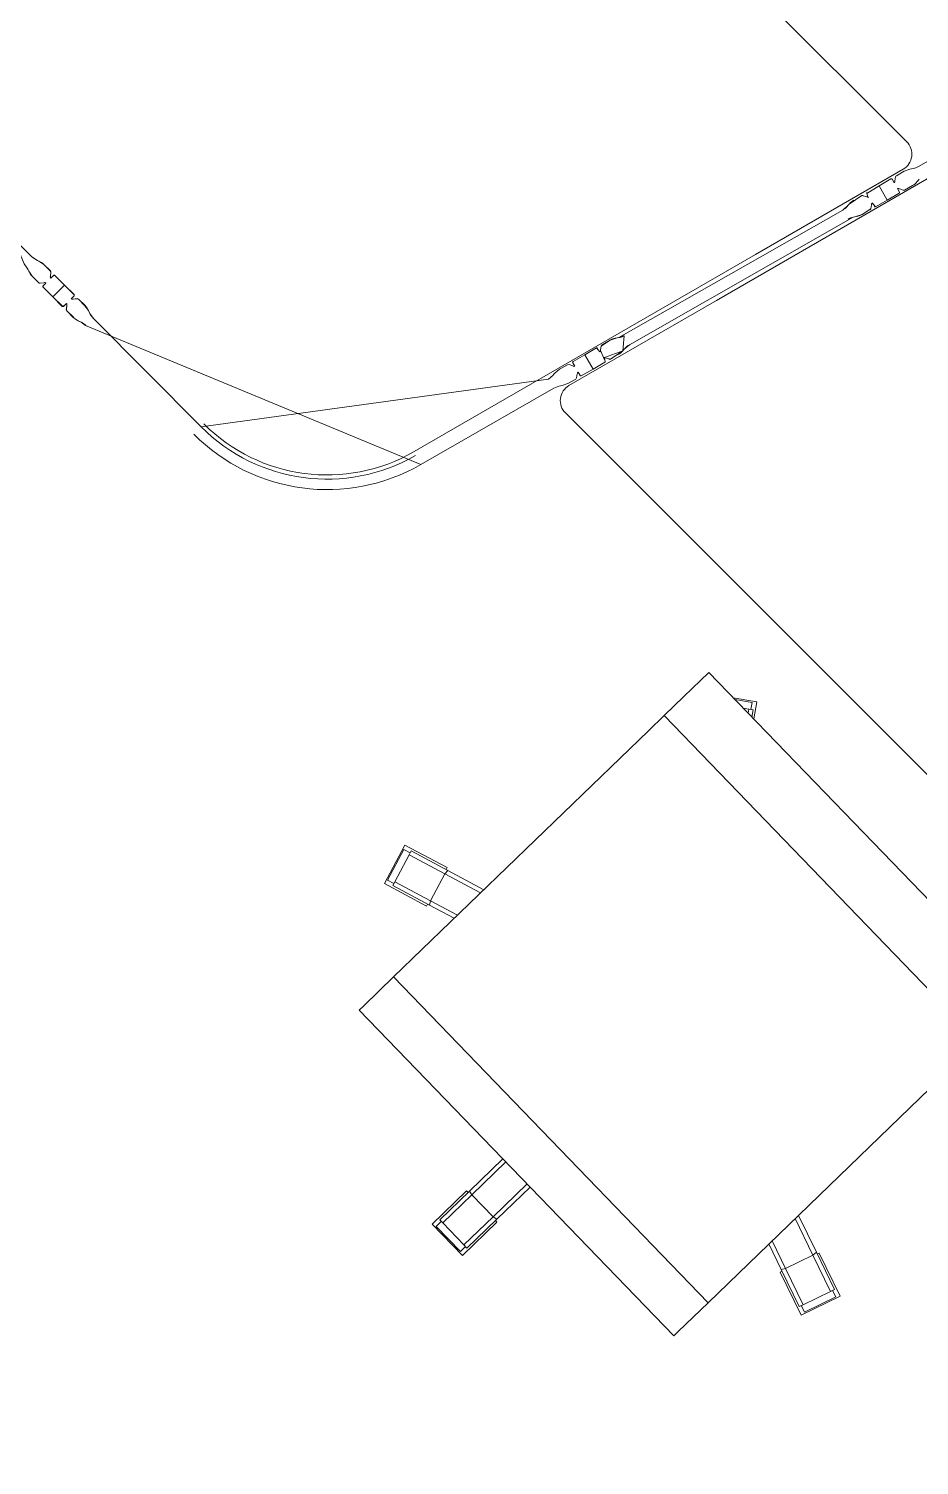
# Model space of a CAD drawing. Header units: millimetres. Extents: x 31960 to 73442, y -14102 to 21505.
# Drawn here: x 37630 to 38653, y 2627 to 4277 of the extents above; entities that cross this region are included whole.
import ezdxf

# ---------------------------------------------------------------- set-up
doc = ezdxf.new("R2010")
doc.units = ezdxf.units.MM
doc.layers.add('G-IMPT', color=8, linetype='Continuous', lineweight=9)
doc.layers.add('I-FURN', color=30, linetype='Continuous', lineweight=9)

# ---------------------------------------------------------------- blocks, each defined once
blk = doc.blocks.new('Furniture 14 - workbay option 2_dwg_39 cm gerades element-1916700-Level 9 207 Kent St 1_100')
at = {"layer": 'I-FURN', "flags": 128}
for points in [[(0.01340190983709908, -0.01239558960096383), (-0.001880951332394034, -0.00930686898894237), (0.001880951332394034, 0.009306868988943279), (0.01716381250188715, 0.006218148376920908), (0.01703563949355157, 0.0005385902774369243), (0.01858243366027455, 0.0009771230701862805), (0.0192216542397, 0.001505485857338499), (0.02266398157384538, 0.004350618255559311), (0.03463911472461768, 0.002686347902767011), (0.04263031345068884, -0.0007836939720973533), (0.04431054122111527, -0.001800582366699928), (0.334190275046196, -0.06142287751436106), (0.3424743092385761, -0.06138327363561712), (0.3442457400381463, -0.06111618546468253), (0.3614915472926514, -0.063371733876279), (0.3649347091391973, -0.06836439866327237), (0.365318572821685, -0.06909953052714354), (0.3654802812776979, -0.06939337849004915), (0.3674835201780152, -0.06560239671610361), (0.383944046644494, -0.06790944178533209), (0.3801821439796986, -0.08652317976321684), (0.3648992828102128, -0.08343445915119536), (0.3650274558185483, -0.07775490105171139), (0.3634806616518181, -0.07819343384446074), (0.3628414410723927, -0.07872179663161297), (0.3593991137382545, -0.08156692902983287), (0.3474239805874749, -0.07990265867704058), (0.3394327818614038, -0.07643261680217711), (0.3377525540909774, -0.07541572840757453), (0.04787282026589674, -0.0157934332599134), (0.03958878607352381, -0.01583303713865644), (0.03781735527394631, -0.01610012530959193), (0.02057154801944125, -0.01384457689799547), (0.01712838617289526, -0.008851912111002093), (0.01674452249040769, -0.008116780247130919), (0.01658281403439469, -0.007822932284225316), (0.01457957513408473, -0.01161391405816994), (0.01858243366027455, 0.000977123070185371), (0.0192216542397, 0.00150548585733759), (0.02268555430874403, 0.004368144958558333), (0.02270736791304807, 0.004385370952764788), (0.0227294181954203, 0.004402292928315546), (0.02275170091904147, 0.004418907633767958), (0.02277421180243255, 0.004435211876713765), (0.02279694652028411, 0.004451202524403925), (0.022819900704264, 0.00446687650433978), (0.02284306994388317, 0.004482230804870597), (0.02286644978731783, 0.004497262475769276), (0.02289003574229719, 0.004511968628801696), (0.02291382327693282, 0.004526346438276051), (0.0229378078206064, 0.004540393141593086), (0.02296198476484278, 0.004554106039771796), (0.02298634946421225, 0.004567482497970559), (0.02301089723718906, 0.004580519945991), (0.02303562336709729, 0.004593215878773663), (0.02306052310296218, 0.004605567856880043), (0.02308559166046325, 0.00461757350696007), (0.02311082422285108, 0.004629230522206853), (0.02313621594185679, 0.004640536662803243), (0.02316176193863066, 0.004651489756349292), (0.02318745730467344, 0.004662087698279721), (0.02321329710278951, 0.004672328452272268), (0.02323927636804729, 0.00468221005063242), (0.02326539010868874, 0.004691730594677211), (0.02329163330713345, 0.004700888255098107), (0.02331800092093909, 0.004709681272310263), (0.02334448788372538, 0.004718107956794483), (0.02337108910621464, 0.004726166689420097), (0.02339779947714123, 0.004733855921753275), (0.0234246138643066, 0.004741174176360801), (0.02345152711548144, 0.004748120047088378), (0.02347853405948263, 0.004754692199332567), (0.02350562950708991, 0.004760889370298173), (0.02353280825210823, 0.004766710369240173), (0.02356006507230632, 0.004772154077691994), (0.02358739473047899, 0.00477721944968107), (0.02361479197541485, 0.004781905511929836), (0.02364225154290034, 0.004786211364043993), (0.02366976815678208, 0.004790136178680769), (0.02369733652991272, 0.004793679201713531), (0.0237249513652132, 0.004796839752374582), (0.02375260735667689, 0.004799617223385212), (0.02378029919039545, 0.004802011081072123), (0.02380802154556295, 0.004804020865471102), (0.02383576909550902, 0.004805646190417064), (0.02386353650873207, 0.004806886743613177), (0.02389131844990334, 0.004807742286695429), (0.02391910958090739, 0.004808212655277203), (0.023946904561868, 0.004808297758981098), (0.02397469805215951, 0.004807997581454402), (0.0240024847114546, 0.004807312180373629), (0.02403025920072105, 0.004806241687434522), (0.02405801618327678, 0.004804786308324766), (0.02408575032581576, 0.004802946322686694), (0.02411345629939024, 0.004800722084060908), (0.02414112878048763, 0.004798114019819878), (0.02416876245202729, 0.004795122631086088), (0.02419635200437915, 0.004791748492635634), (0.02422389213638962, 0.004787992252784533), (0.02425137755641481, 0.004783854633272313), (0.02427880298331002, 0.004779336429112845), (0.02430616314746294, 0.004774438508449748), (0.02433345279179775, 0.004769161812386301), (0.03474592064940225, 0.002664458681885663), (0.03485260559910239, 0.002641987254091873), (0.0349591664000909, 0.002618934287858793), (0.0350655998824368, 0.002595300468957248), (0.03517190287999256, 0.002571086500439378), (0.03527807223048148, 0.002546293102612254), (0.03538410477562866, 0.002520921013022416), (0.03548999736120459, 0.002494970986430417), (0.03559574683715618, 0.002468443794788982), (0.03570135005767952, 0.002441340227219371), (0.03580680388132896, 0.002413661089990455), (0.03591210517109721, 0.002385407206490527), (0.03601725079452444, 0.002356579417207286), (0.03612223762376379, 0.002327178579700558), (0.03622706253570505, 0.002297205568575009), (0.03633172241206194, 0.002266661275459228), (0.03643621413943038, 0.002235546608973891), (0.03654053460944124, 0.002203862494708119), (0.03664468071879674, 0.002171609875189461), (0.03674864936940139, 0.002138789709857519), (0.03685243746842025, 0.002105402975036668), (0.03695604192840256, 0.002071450663904216), (0.03705945966736181, 0.002036933786461304), (0.03716268760886305, 0.002001853369504716), (0.03726572268211022, 0.001966210456595036), (0.0373685618220552, 0.001930006108024827), (0.03747120196947799, 0.00189324140079043), (0.03757364007105934, 0.001855917428553767), (0.03767587307951908, 0.001818035301617783), (0.0377778979536597, 0.001779596146885524), (0.03787971165848285, 0.001740601107832845), (0.03798131116526202, 0.001701051344471125), (0.038082693451659, 0.001660948033313616), (0.03818385550177481, 0.001620292367339061), (0.03828479430628795, 0.001579085555959864), (0.03838550686249073, 0.001537328824981159), (0.03848599017443485, 0.001495023416568074), (0.03858624125296774, 0.001452170589207526), (0.03868625711586356, 0.001408771617672755), (0.03878603478786682, 0.001364827792979668), (0.03888557130084518, 0.001320340422355002), (0.03898486369380407, 0.001275310829194495), (0.0390839090130321, 0.001229740353021953), (0.03918270431216661, 0.001183630349454688), (0.03928124665227369, 0.001136982190155322), (0.03937953310195735, 0.001089797262799038), (0.03947756073741038, 0.00104207697102629), (0.03957532664255268, 0.0009938227344046028), (0.03967282790907484, 0.000945035988384916), (0.03977006163653277, 0.0008957181842579303), (0.03986702493246412, 0.0008458707891140876), (0.03996371491242462, 0.000795495285796278), (0.04006012870012637, 0.000744593172858913), (0.04015626342747419, 0.0006931659645197215), (0.04025211623468931, 0.0006412151906179134), (0.04034768427037488, 0.0005887423965677954), (0.04044296469160327, 0.0005357491433132964), (0.04053795466400334, 0.000482237007277945), (0.04063265136185509, 0.0004282075803248518), (0.04072705196814059, 0.0003736624697021398), (0.04082115367466758, 0.0003186032979983793), (0.04091495368212782, 0.0002630317030971128), (0.04100844920019881, 0.0002069493381213761), (0.04110163744759484, 0.0001503578713927709), (0.04263031345068884, -0.0007836939720982628), (0.04431054122111527, -0.001800582366699928), (0.04439713610826584, -0.001849718363567263), (0.04448397311958251, -0.001898425181727362), (0.04457105012799002, -0.001946701628112351), (0.04465836500055593, -0.001994546520195399), (0.04474591559850524, -0.002041958686019825), (0.04483369977729307, -0.002088936964230015), (0.04492171538666298, -0.002135480204098712), (0.04500996027066868, -0.00218158726555157), (0.04509843226776866, -0.002227257019201716), (0.04518712921084807, -0.002272488346373393), (0.04527604892728414, -0.002317280139129253), (0.04536518923899712, -0.002361631300298541), (0.04545454796250124, -0.00240554074350348), (0.04554412290897017, -0.002449007393188367), (0.04563391188426612, -0.002492030184639589), (0.0457239126890272, -0.002534608064019267), (0.0458141231186819, -0.002576739988387089), (0.04590454096353642, -0.002618424925723957), (0.0459951640088184, -0.002659661854962906), (0.04608599003472773, -0.002700449766009115), (0.04617701681648032, -0.002740787659766283), (0.04635966372390249, -0.002820109454169142), (0.04645127937565121, -0.002859091411836744), (0.04654308683552517, -0.002897619466302786), (0.04663508385470777, -0.002935692673828271), (0.04672726817974035, -0.002973310101811876), (0.04681963755257311, -0.003010470828819962), (0.04691218971063063, -0.003047173944603856), (0.04700492238685547, -0.003083418550123497), (0.04709783330977371, -0.003119203757571086), (0.04719092020353128, -0.003154528690391999), (0.04728418078798859, -0.00318939248330571), (0.04737761277872779, -0.003223794282325798), (0.04747121388714731, -0.003257733244784504), (0.04756498182048381, -0.003291208539350919), (0.04765891428191389, -0.003324219346049177), (0.04775300897056877, -0.003356764856283917), (0.04784726358160696, -0.00338884427285575), (0.04794167580627255, -0.00342045680998217), (0.04803624333193875, -0.003451601693318481), (0.04813096384219534, -0.003482278159972338), (0.04822583501686313, -0.003512485458527408), (0.04832085453208856, -0.003542222849058817), (0.04841602006038011, -0.003571489603152258), (0.0485113292706592, -0.003600285003921272), (0.04860677982834023, -0.003628608346024521), (0.04870236939536698, -0.003656458935685805), (0.04879809563028539, -0.003683836090707701), (0.0488939561882944, -0.003710739140487931), (0.04898994872129697, -0.003737167426040287), (0.04908607087796554, -0.003763120300006449), (0.04918232030379295, -0.003788597126673267), (0.0492786946411652, -0.003813597281987313), (0.04937519152939786, -0.003838120153573073), (0.04947180860480876, -0.003862165140745674), (0.04956854350077629, -0.003885731654524534), (0.04966539384778298, -0.003908819117650637), (0.04976235727349558, -0.003931426964598359), (0.04985943140280142, -0.003953554641591836), (0.04995661385787389, -0.003975201606614974), (0.05005390225825249, -0.003996367329427812), (0.0501512942208501, -0.004017051291577445), (0.05024878736006941, -0.004037252986413478), (0.03781735527394631, -0.01610012530959284), (0.01674452249040769, -0.008116780247131828), (0.01658281403439469, -0.007822932284226227)], [(0.3405310521937645, -0.06166784247684609), (0.3424743092385688, -0.06138327363561803), (0.3442457400381463, -0.06111618546468344), (0.3614915472926514, -0.06337173387627991), (0.3649347091391973, -0.06836439866327328), (0.365318572821685, -0.06909953052714354), (0.3654802812776979, -0.06939337849005005), (0.3674835201780079, -0.06560239671610452), (0.3839440466444867, -0.06790944178533301), (0.3801821439796986, -0.08652317976321774), (0.3648992828102054, -0.0834344591511963), (0.3650274558185411, -0.07775490105171229), (0.3634806616518181, -0.07819343384446074), (0.3628414410723927, -0.07872179663161387), (0.3593991137382472, -0.08156692902983377), (0.3474239805874749, -0.07990265867704147), (0.3394327818613965, -0.07643261680217711), (0.3377525540909774, -0.07541572840757545)]]:
    blk.add_lwpolyline(points, dxfattribs=at)
at = {"layer": 'I-FURN'}
for centre, radius, start, end in [((0.01733372821070225, 0.002533691383737277), 0.00201724696248462, 261.5022793294298, 299.1673153972191), ((0.01696581762479036, 0.005238477957032956), 0.0009994779151937367, 348.5742251512907, 78.57422515115806), ((0.02393914646308986, 0.002803121843524423), 0.002005190923583773, 78.65929344763207, 129.4891366331484), ((0.01359990471419587, -0.01141591918107406), 0.0009994779151944458, 258.5742251511582, 348.5742251512397), ((0.01499551835800958, -0.009067832980570529), 0.002017246962481683, 38.10731394794796, 75.64613691855726), ((0.02097169104366913, -0.01187971654667854), 0.002005190923581969, 207.6593020792385, 258.4891452649194), ((0.03483710576620797, 0.003666021357299542), 0.01998955830391056, 258.5742275435326, 278.5742125664485), ((0.04393554149664124, -0.03552146236541466), 0.02011708966263099, 78.71332336928484, 96.86183039493595), ((0.3381275538154587, -0.04169484840886798), 0.02011708966262213, 258.713323369285, 276.8618303949359), ((0.3472259895458847, -0.08088233213159311), 0.01998955830392948, 78.57422754353284, 98.57421256644882), ((0.3610914042684235, -0.06533659422759683), 0.002005190923582866, 27.6593020792852, 78.48914526492007), ((0.3684631905979041, -0.06580039159319585), 0.0009994779151937074, 78.57422515157633, 168.5742251514437), ((0.3277812836475932, -0.09288773636999577), 0.02011708966262314, 60.28660831775602, 78.4351153435644), ((0.3513838835544157, -0.06030925137571284), 0.01998955830385718, 238.5742290399016, 258.5742092870772), ((0.3581239488490101, -0.08001943261779888), 0.002005190923583047, 258.6592934476318, 309.489136633149), ((0.3647293671013976, -0.07975000215801083), 0.002017246962483784, 81.50227932942974, 119.1673153972181), ((0.3650972776873023, -0.08245478873130468), 0.0009994779151949642, 168.5742251514436, 258.5742251515774), ((0.3670675769540903, -0.06814847779369301), 0.002017246962493504, 218.1073139482472, 255.6461369185584)]:
    blk.add_arc(centre, radius, start, end, dxfattribs=at)
blk = doc.blocks.new('Furniture 14 - workbay option 2_dwg_D2_WORKBAYS_WALL_ANGLE_105_DEGREES-1916701-Level 9 207 Kent St 1_100')
at = {"layer": 'I-FURN'}
for p, q in [((-0.0003787804517872221, 0.000470080712874623), (-0.000378281438782513, 0.0004713089667528459)), ((-0.0003704721624406819, 0.0004713087755981711), (-0.0003699731652209349, 0.0004700808628324172))]:
    blk.add_line(p, q, dxfattribs=at)
at = {"layer": 'I-FURN', "flags": 128}
for points in [[(-0.0003838767681931237, 0.0004723092118733082), (-0.0003838767681931278, 0.0004879092145468897), (-0.0003648767681931251, 0.0004879092145468897), (-0.0003648767681931231, 0.0004723092118733082), (-0.0003658767681931272, 0.0004713092118733102), (-0.0003704721848995256, 0.0004713092118733102)], [(-0.0003782814262058976, 0.0004713092118733061), (-0.0003828767681931257, 0.0004713092118733061), (-0.0003838767681931237, 0.0004723092118733082)], [(-0.0003699728769811851, 0.0004700805345582958), (-0.0003697354376351927, 0.0004698795250626852), (-0.0003690905802609639, 0.000469357368129917), (-0.0003656180978783939, 0.0004665454108767154), (-0.0003648767412496796, 0.0004649911268657629), (-0.0003648767359731457, 0.0004544716054275953), (-0.0003660828774399997, 0.0004476312099179678), (-0.0003666959089845644, 0.0004459469150574746), (-0.0003673601398897862, 0.0004440975758706133), (-0.0003683766537644726, 0.000437830659632799), (-0.0003683767257168923, 0.000261452601628327), (-4.681923689396301e-05, 1.875691447620317e-05), (-4.05027670010509e-05, 1.811679911079626e-05), (-3.854452703685379e-05, 1.82797542155294e-05), (-3.675895901438069e-05, 1.843597101632152e-05), (-2.983946997102791e-05, 1.783059475287574e-05), (-1.967839329000431e-05, 1.510794525334726e-05), (-1.836894656840614e-05, 1.39895724528363e-05), (-1.655154583863298e-05, 9.907625358795872e-06), (-1.621408175288342e-05, 9.149597070167933e-06), (-1.607093198470236e-05, 8.846081088478571e-06), (-1.606694169611027e-05, 8.840325027710247e-06), (-1.502981753218493e-05, 8.069999444173962e-06), (-1.502376196757719e-05, 8.068039194395838e-06), (-1.383440887890785e-05, 1.250676579257433e-05), (-1.336848306773247e-05, 1.311397216285659e-05), (-1.260966402511555e-05, 1.321387260424815e-05), (2.458780700073085e-06, 9.176295410972363e-06), (-2.45878070002145e-06, -9.176295410931055e-06), (-1.752722542520802e-05, -5.138718217659397e-06), (-1.813443179549028e-05, -4.672792406484015e-06), (-1.823433223688598e-05, -3.913973363867097e-06), (-1.704497299582086e-05, 5.247761942017291e-07), (-1.833862010810428e-05, 3.713145756400246e-07), (-1.861659862532429e-05, 1.832791464666706e-07), (-1.928786516216618e-05, -3.044606735660093e-07), (-2.290275348680631e-05, -2.930830771530606e-06), (-2.459595396230171e-05, -3.244646939724925e-06), (-3.475702715919338e-05, -5.219945459359666e-07), (-4.105217158388156e-05, 2.413478415494962e-06), (-4.252041061678808e-05, 3.441549908113372e-06), (-4.413481880063845e-05, 4.561792890434111e-06), (-4.992510029244006e-05, 7.165670736039521e-06), (-0.0002202817362055656, 5.281268113677203e-05), (-0.0003803767920509229, 0.0004378306512779088), (-0.0003813933146520783, 0.0004440975661002514), (-0.0003820575481324431, 0.0004459469043621913), (-0.000382670582022327, 0.0004476311983690526), (-0.0003838767332130133, 0.0004544715937046243), (-0.0003838767423857542, 0.0004649911136373304), (-0.0003831353879213264, 0.0004665453986805972), (-0.0003796629094543143, 0.0004693573607691105), (-0.0003790180528071783, 0.0004698795185998177), (-0.0003787806137410793, 0.0004700805284260584)]]:
    blk.add_lwpolyline(points, dxfattribs=at)
at = {"layer": 'I-FURN'}
for centre, radius, start, end in [((-0.0001643767151803367, 0.0002614526605989977), 0.0002160000287172209, 180.0000156424582, 254.9999725794899), ((-0.0001643768130805007, 0.0002614525184077256), 0.0002039999126364362, 179.9999766265195, 255.0000326445039)]:
    blk.add_arc(centre, radius, start, end, dxfattribs=at)
blk = doc.blocks.new('Furniture 14 - workbay option 2_dwg_D2_WORKBAYS_WALL_ANGLE_105_DEGREES-1916702-Level 9 207 Kent St 1_100')
at = {"layer": 'I-FURN'}
for p, q in [((-0.0003787804517872097, 0.0004700807128745734), (-0.0003782814387825006, 0.0004713089667527963)), ((-0.0003704721624406695, 0.0004713087755981215), (-0.0003699731652209225, 0.0004700808628323676))]:
    blk.add_line(p, q, dxfattribs=at)
at = {"layer": 'I-FURN', "flags": 128}
for points in [[(-0.0003838767681931112, 0.0004723092118732586), (-0.0003838767681931112, 0.0004879092145468401), (-0.0003648767681931127, 0.000487909214546836), (-0.0003648767681931107, 0.0004723092118732586), (-0.0003658767681931107, 0.0004713092118732565), (-0.0003704721848995132, 0.0004713092118732565)], [(-0.0003782814262058893, 0.0004713092118732565), (-0.0003828767681931112, 0.0004713092118732565), (-0.0003838767681931112, 0.0004723092118732586)], [(-0.0003699728769811727, 0.0004700805345582504), (-0.0003697354376351783, 0.0004698795250626315), (-0.0003690905802609495, 0.0004693573681298633), (-0.0003656180978783795, 0.0004665454108766616), (-0.0003648767412496673, 0.0004649911268657133), (-0.0003648767359731334, 0.0004544716054275499), (-0.0003660828774399873, 0.0004476312099179183), (-0.000366695908984554, 0.0004459469150574209), (-0.0003673601398897718, 0.0004440975758705595), (-0.0003683766537644602, 0.0004378306596327494), (-0.0003683767257168799, 0.0002614526016282774), (-4.681923689394855e-05, 1.875691447615361e-05), (-4.050276700104057e-05, 1.811679911075082e-05), (-3.85445270368414e-05, 1.82797542154757e-05), (-3.675895901436829e-05, 1.843597101627195e-05), (-2.983946997101552e-05, 1.783059475282617e-05), (-1.967839328999192e-05, 1.51079452532977e-05), (-1.836894656839581e-05, 1.398957245278673e-05), (-1.655154583862059e-05, 9.907625358746302e-06), (-1.621408175286896e-05, 9.149597070118365e-06), (-1.607093198468997e-05, 8.846081088433131e-06), (-1.606694169609994e-05, 8.840325027660677e-06), (-1.502981753217047e-05, 8.069999444124392e-06), (-1.502376196756479e-05, 8.068039194346268e-06), (-1.383440887889339e-05, 1.250676579252476e-05), (-1.336848306772008e-05, 1.311397216280289e-05), (-1.260966402510522e-05, 1.321387260419858e-05), (2.458780700085477e-06, 9.176295410922795e-06), (-2.458780700009057e-06, -9.176295410980625e-06), (-1.752722542519563e-05, -5.138718217704836e-06), (-1.813443179547376e-05, -4.672792406533585e-06), (-1.823433223687152e-05, -3.913973363916666e-06), (-1.70449729958126e-05, 5.247761941480286e-07), (-1.833862010809189e-05, 3.713145755904548e-07), (-1.86165986253119e-05, 1.832791464171008e-07), (-1.928786516215378e-05, -3.04460673615579e-07), (-2.290275348679186e-05, -2.930830771580176e-06), (-2.459595396228932e-05, -3.244646939774495e-06), (-3.475702715918099e-05, -5.219945459855363e-07), (-4.105217158386917e-05, 2.413478415441261e-06), (-4.252041061677569e-05, 3.441549908063803e-06), (-4.413481880062192e-05, 4.56179289038041e-06), (-4.992510029242766e-05, 7.165670735985821e-06), (-0.0002202817362055532, 5.281268113672246e-05), (-0.0003803767920509105, 0.0004378306512778551), (-0.0003813933146520679, 0.0004440975661002018), (-0.0003820575481324307, 0.0004459469043621418), (-0.0003826705820223166, 0.0004476311983690071), (-0.0003838767332130008, 0.0004544715937045706), (-0.0003838767423857398, 0.0004649911136372808), (-0.0003831353879213161, 0.0004665453986805435), (-0.0003796629094543019, 0.0004693573607690609), (-0.0003790180528071618, 0.0004698795185997681), (-0.0003787806137410669, 0.0004700805284260047)]]:
    blk.add_lwpolyline(points, dxfattribs=at)
at = {"layer": 'I-FURN'}
for centre, radius, start, end in [((-0.0001643767151803367, 0.0002614526605989977), 0.0002160000287172209, 180.0000156424582, 254.9999725794899), ((-0.0001643768130805007, 0.0002614525184077256), 0.0002039999126364362, 179.9999766265195, 255.0000326445039)]:
    blk.add_arc(centre, radius, start, end, dxfattribs=at)
blk = doc.blocks.new('Furniture 14 - workbay option 2_dwg-1916698-Level 9 207 Kent St 1_100')
at = {"layer": 'G-IMPT', "lineweight": 18}
for p, q in [((38247.3478225872, -502.8095409966245), (38247.34782196979, -507.402455451652)), ((38230.51867848972, -520.8001191205038), (38241.0327047356, -520.80012097287)), ((38247.34146893502, -515.208030329545), (38247.34782030314, -519.8006655549202)), ((36617.03468202825, -823.9161570912772), (37753.13552753167, -823.7932503188206)), ((37655.85975713989, -1290.458487646633), (37658.6031245913, -1280.30867401867)), ((37677.61821425572, -1278.906828233583), (37673.18438483532, -1277.708418593951)), ((37666.47531156493, -1310.55682783737), (37620.48095215979, -1480.724631517307)), ((38833.32903953116, -1321.268487709003), (37696.06182931228, -1321.268487708987))]:
    blk.add_line(p, q, dxfattribs=at)
at = {"layer": 'G-IMPT', "lineweight": 18, "flags": 128}
for points in [[(38245.3966698757, -506.0216755855752), (38245.91855462555, -506.666195943582), (38246.13827934139, -506.9196379575243), (38245.91855462555, -506.6661959435811), (38245.3966698757, -506.0216755855743), (38242.58617840178, -502.5510079965073), (38242.5685052049, -502.5295551104259), (38242.5505363422, -502.5083492578778), (38242.53227526626, -502.4873945134293), (38242.51372548584, -502.4666949033935), (38242.49489056516, -502.4462544050664), (38242.47577412321, -502.4260769459494), (38242.45637983309, -502.4061664030107), (38242.43671142129, -502.3865266019276), (38242.41677266697, -502.367161316359), (38242.39656740121, -502.3480742672126), (38242.37609950633, -502.3292691219405), (38242.35537291512, -502.3107494938259), (38242.33439161002, -502.2925189412933), (38242.31315962247, -502.2745809672195), (38242.29168103205, -502.2569390182703), (38242.26995996573, -502.2395964842262), (38242.24800059706, -502.2225566973418), (38242.22580714541, -502.2058229316989), (38242.20338387507, -502.1893984025789), (38242.18073509455, -502.173286265845), (38242.15786515565, -502.1574896173373), (38242.13477845268, -502.1420114922791), (38242.11147942161, -502.1268548646878), (38242.08797253916, -502.1120226468074), (38242.06426232206, -502.0975176885529), (38242.04035332605, -502.0833427769542), (38242.01625014508, -502.069500635625), (38241.99195741043, -502.055993924244), (38241.96747978977, -502.042825238032), (38241.94282198634, -502.0299971072696), (38241.91798873794, -502.0175119967914), (38241.89298481616, -502.0053723055328), (38241.86781502527, -501.9935803660518), (38241.84248420154, -501.982138444094), (38241.81699721209, -501.9710487381456), (38241.79135895408, -501.9603133790231), (38241.76557435373, -501.9499344294527), (38241.73964836539, -501.93991388368), (38241.71358597056, -501.930253667088), (38241.68739217694, -501.9209556358211), (38241.66107201752, -501.9120215764363), (38241.63463054952, -501.9034532055531), (38241.60807285352, -501.8952521695266), (38241.58140403237, -501.8874200441309), (38241.55462921034, -501.879958334258), (38241.52775353201, -501.8728684736251), (38241.50078216138, -501.866151824502), (38241.47372028081, -501.8598096774492), (38241.44657309006, -501.8538432510678), (38241.4193458053, -501.8482536917652), (38241.39204365804, -501.8430420735396), (38241.36467189423, -501.8382093977682), (38241.33723577316, -501.8337565930187), (38241.30974056652, -501.8296845148683), (38241.28219155729, -501.8259939457362), (38241.25459403888, -501.8226855947444), (38241.22695331393, -501.8197600975694), (38241.19927469344, -501.8172180163253), (38241.17156349568, -501.8150598394563), (38241.14382504515, -501.8132859816449), (38241.11606467162, -501.8118967837211), (38241.08828770907, -501.8108925126131), (38241.06049949464, -501.810273361284), (38241.03270536767, -501.8100394486981), (38230.51867751648, -501.8100409464846), (38230.40965203712, -501.8103382833327), (38230.30062980109, -501.8112302539678), (38230.19161405155, -501.812716831855), (38230.08260803148, -501.8147979727726), (38229.97361498354, -501.8174736148101), (38229.86463815002, -501.8207436783775), (38229.75568077272, -501.8246080661941), (38229.64674609288, -501.8290666633051), (38229.53783735105, -501.8341193370768), (38229.428957787, -501.8397659372055), (38229.32011063965, -501.8460062957162), (38229.21129914695, -501.8528402269748), (38229.10252654579, -501.8602675276856), (38228.99379607189, -501.8682879769052), (38228.88511095974, -501.8769013360452), (38228.77647444245, -501.8861073488745), (38228.66788975172, -501.8959057415402), (38228.55936011769, -501.9062962225593), (38228.45088876885, -501.9172784828414), (38228.34247893197, -501.9288521956889), (38228.234133832, -501.9410170168121), (38228.12585669196, -501.9537725843351), (38228.01765073281, -501.9671185188097), (38227.90951917346, -501.981054423225), (38227.80146523056, -501.9955798830215), (38227.69349211845, -502.0106944661007), (38227.58560304908, -502.0263977228365), (38227.47780123191, -502.0426891860986), (38227.3700898738, -502.0595683712498), (38227.26247217888, -502.0770347761761), (38227.15495134854, -502.0950878812914), (38227.04753058129, -502.113727149559), (38226.94021307262, -502.1329520265022), (38226.83300201499, -502.1527619402297), (38226.72590059767, -502.1731563014386), (38226.61891200669, -502.1941345034484), (38226.5120394247, -502.2156959222038), (38226.40528603091, -502.2378399163049), (38226.29865500098, -502.2605658270157), (38226.19214950695, -502.2838729782993), (38226.0857727171, -502.3077606768175), (38225.97952779588, -502.3322282119698), (38225.87341790386, -502.3572748559047), (38225.76744619752, -502.3828998635402), (38225.6616158293, -502.4091024725951), (38225.55592994738, -502.4358819036), (38225.4503916957, -502.4632373599333), (38225.34500421375, -502.4911680278312), (38225.23977063657, -502.5196730764217), (38225.13469409462, -502.5487516577492), (38225.02977771368, -502.57840290679), (38224.92502461476, -502.6086259414919), (38224.82043791403, -502.639419862787), (38224.71602072268, -502.6707837546309), (38224.61177614689, -502.7027166840206), (38224.5077072877, -502.7352177010256), (38224.40381724091, -502.7682858388162), (38224.300109097, -502.8019201136946), (38224.19658594104, -502.8361195251159), (38224.09325085262, -502.8708830557308), (38223.9901069057, -502.9062096714056), (38223.88715716859, -502.9420983212549), (38223.78440470379, -502.9785479376753), (38223.68185256795, -503.0155574363761), (38221.9984374584, -503.6282700425028), (38220.15006422356, -504.2921553882388), (38220.05545169851, -504.3231633029324), (38219.96068686731, -504.3537025799081), (38219.86577205123, -504.3837724711124), (38219.77070957518, -504.4133722399841), (38219.67550176772, -504.4425011614804), (38219.58015096095, -504.4711585220919), (38219.48465949047, -504.499343619859), (38219.38902969535, -504.5270557643906), (38219.29326391803, -504.55429427688), (38219.19736450427, -504.5810584901232), (38219.10133380313, -504.6073477485329), (38219.00517416686, -504.6331614081563), (38218.90888795091, -504.6584988366903), (38218.81247751375, -504.6833594134976), (38218.71594521701, -504.70774252962), (38218.61929342518, -504.7316475877948), (38218.52252450576, -504.7550740024726), (38218.4256408291, -504.7780211998234), (38218.32864476836, -504.800488617759), (38218.23153869943, -504.822475705941), (38218.13432500092, -504.8439819257995), (38217.93958424273, -504.8855496651624), (38217.84206195319, -504.9056101664711), (38217.74444157427, -504.9251877630832), (38217.64672549717, -504.9442819754495), (38217.54891611544, -504.9628923358575), (38217.4510158249, -504.9810183884509), (38217.35302702363, -504.9986596892325), (38217.25495211183, -505.0158158060798), (38217.15679349184, -505.0324863187551), (38217.05855356807, -505.0486708189183), (38216.96023474688, -505.0643689101287), (38216.86183943657, -505.079580207864), (38216.76337004733, -505.0943043395246), (38216.66482899117, -505.1085409444477), (38216.56621868184, -505.1222896739045), (38216.46754153477, -505.1355501911229), (38216.36879996707, -505.1483221712878), (38216.26999639739, -505.1606053015502), (38216.17113324594, -505.172399281039), (38216.07221293432, -505.1837038208579), (38215.97323788561, -505.1945186441059), (38215.87421052418, -505.2048434858737), (38215.7751332757, -505.214678093255), (38215.67600856705, -505.2240222253535), (38215.57683882628, -505.232875653284), (38215.47762648256, -505.2412381601847), (38215.37837396606, -505.2491095412163), (38215.27908370799, -505.2564896035678), (38215.17975814044, -505.263378166467), (38215.08039969637, -505.2697750611793), (38214.98101080957, -505.2756801310141), (38214.88159391455, -505.2810932313251), (38214.78215144652, -505.2860142295204), (38214.68268584134, -505.2904430050615), (38214.58319953537, -505.294379449464), (38214.48369496554, -505.2978234663067), (38214.3841745692, -505.3007749712268), (38214.28464078408, -505.3032338919294), (38214.18509604828, -505.3052001681839), (38214.08554280011, -505.3066737518236), (38213.98598347813, -505.3076546067563), (38213.88642052103, -505.3081427089554)], [(38223.68185256794, -503.0155574363738), (38221.9984374584, -503.6282700425019), (38220.15006422356, -504.2921553882388)], [(38248.34729808399, -520.8001436044699), (38263.93915623319, -520.8001457004242), (38263.93915878596, -501.8100653117394), (38248.34730063674, -501.8100632157859)], [(38220.15006375672, -518.318003643211), (38221.99843694737, -518.9818891119885), (38223.68185201612, -519.5946018301767), (38221.99843694738, -518.9818891119909)], [(38245.396669524, -516.5884851264949), (38245.91855431676, -515.9439648032289), (38246.13526887682, -515.6879744723537), (38245.91855431676, -515.943964803228), (38245.396669524, -516.5884851264949), (38242.58617781904, -520.059152528471)], [(37676.74331276211, -1296.092106897938), (37727.41434856397, -1106.985267301791), (37844.63691109387, -669.5047083538396)], [(37772.45404408184, -848.9696311298671), (37721.78300827998, -1038.076470726014), (37604.56044575008, -1475.557029673965)], [(37660.51161003552, -1273.247780123186), (37664.57991106864, -1258.196038034987), (37682.91215893759, -1263.151019492135), (37678.84385790445, -1278.202761580327)], [(37659.72376476327, -1279.002351523465), (37663.80753202551, -1277.194800476693), (37664.5658982544, -1276.859165486145), (37664.86956704599, -1276.716752301831), (37664.87532878469, -1276.712776651216)], [(37665.64751075503, -1275.677875328723), (37665.64948317473, -1275.671827212353), (37661.21567668877, -1274.47342377192)], [(37676.93537383225, -1285.263654751389), (37674.19200349571, -1295.413464890738), (37671.24434992673, -1301.698909948785), (37670.21361761827, -1303.164138284907), (37669.09044358753, -1304.775258225906)], [(37673.33494648965, -1279.001721705337), (37673.5222774526, -1279.279964253315), (37674.00829845927, -1279.951941756731), (37676.62541254705, -1283.570658337266)], [(37655.55046242954, -1301.115568414947), (37655.39186073562, -1299.158000313883), (37655.23961747642, -1297.373028280833)]]:
    blk.add_lwpolyline(points, dxfattribs=at)
for points in [[(38279.51245057964, -520.7661659864231), (38263.92059243043, -520.7661638904688), (38263.92059498319, -501.7760835017849), (38279.5124531324, -501.7760855977374), (38263.92059498318, -501.7760835017825), (38263.92059243043, -520.766163890468)], [(38280.51193091324, -502.775563647288), (38280.51828228136, -507.3681988726617)], [(38281.72448233956, -506.8882547298562), (38281.94119689964, -506.6322643989801), (38282.46308169239, -505.9877440757141), (38285.27357339735, -502.5170766737371), (38282.46308169239, -505.9877440757133), (38281.94119689964, -506.6322643989801)], [(38286.82704648078, -501.7761082293391), (38297.34107272667, -501.7761100817029)], [(38280.5119292466, -515.1737737505571), (38280.51192862919, -519.7666882055836)], [(38285.27357281461, -520.0252212057009), (38282.46308134068, -516.5545536166347), (38281.94119659084, -515.9100332586271), (38281.72147187499, -515.6565912446823), (38281.94119659084, -515.9100332586271), (38282.46308134068, -516.5545536166338)], [(38297.34107369991, -520.7661882557235), (38286.82704584871, -520.7661897535087)], [(38307.70968699283, -518.2840738139704), (38305.861313758, -518.9479591597077), (38304.17789864844, -519.5606717658335), (38305.86131375799, -518.9479591597062)]]:
    blk.add_lwpolyline(points, close=True, dxfattribs=at)
at = {"layer": 'G-IMPT', "lineweight": 18}
for centre, radius, start, end in [((38241.02972794841, -503.8152281617628), 2.005190923585962, 39.08508081613537, 89.91492400167796), ((38247.45086713842, -505.387842089025), 2.017246962476514, 229.4069020521283, 267.0719381200112), ((38248.3473005024, -502.8095411309797), 0.9994779151966303, 89.99999229825914, 179.9999922981907), ((38279.51245299804, -502.7755635129279), 0.9994779151967216, 359.9999922978563, 89.99999229785669), ((38280.41525635735, -505.3535845256789), 2.017246962499549, 272.9280805310735, 310.4669035009865), ((38286.83002376656, -503.7812969425989), 2.005190923579727, 90.08507218437002, 140.9149153700597), ((38297.3410692049, -521.7656683856326), 19.98955830393577, 70.00000488286298, 89.99998990577683), ((38037.82207635166, -721.2685173743181), 199.9999999999636, 89.99999999999987, 165.0000000000053), ((38213.8375787667, -537.4190462782402), 20.11708966263021, 71.71238705437725, 89.86089408003275), ((38230.51868201148, -500.8105608165944), 19.98955830391276, 250.0000048828614, 269.9999899057764), ((38241.02972744982, -518.7949322596102), 2.005190923587003, 270.0850721843693, 320.9149153699854), ((38247.44449485903, -517.2226446765171), 2.017246962477006, 92.92808053069373, 130.4669035014288), ((38248.34729821834, -519.8006656892744), 0.9994779151946617, 179.9999922981679, 269.9999922981675), ((38279.51245071399, -519.7666880712259), 0.9994779151966303, 269.9999922978417, 359.9999922980502), ((38280.40888407797, -517.188387113181), 2.017246962481248, 49.40690205202968, 87.07193811981197), ((38286.83002326797, -518.761001040444), 2.005190923585962, 219.0850808161259, 269.9149240016776), ((38297.34107085228, -500.7766299518656), 19.98955830385987, 270.0000081622392, 289.9999884094169), ((38314.02217071132, -537.385116869202), 20.11708966261668, 90.13910210576596, 108.2876091315527), ((37753.13552753167, -843.7932503188155), 19.99999999999507, 345.0000002698526, 90), ((37660.5380750281, -1280.834751434106), 2.005190923561822, 113.9601469361632, 164.7899901222141), ((37661.4764651865, -1273.508568620936), 0.9994779151748221, 164.8750610227957, 254.8750610239081), ((37663.72967329989, -1275.052427646398), 2.017246962486071, 304.6060185399607, 341.9377484366562), ((37675.15616623507, -1278.134286436119), 2.017246962424311, 167.8123923569026, 205.4681602544364), ((37674.99886966599, -1284.74332576501), 2.005190923588068, 344.9601383046988, 35.78998149025844), ((37677.87900275345, -1277.941973082593), 0.9994779151837445, 254.8750610235992, 344.8750610236735), ((37675.15686136684, -1295.67425313581), 19.98955830386334, 164.87507428241, 184.8750545295595), ((37696.06182931228, -1301.268487708989), 19.99999999998616, 165.0000002698538, 269.9999999999996), ((37685.88272746714, -1315.853006129033), 20.11708966273441, 146.5874531746139, 164.735960200371)]:
    blk.add_arc(centre, radius, start, end, dxfattribs=at)
for name, xscale, yscale, zscale, rotation in [('Furniture 14 - workbay option 2_dwg_D2_WORKBAYS_WALL_ANGLE_105_DEGREES-1916702-Level 9 207 Kent St 1_100', 999477.9151939504, 999477.9151939504, 999477.9151939504, 269.875059596833), ('Furniture 14 - workbay option 2_dwg_39 cm gerades element-1916700-Level 9 207 Kent St 1_100', 999.9999999999999, 999.9999999999999, 999.9999999999999, 266.3008358717312)]:
    blk.add_blockref(name, (37775.45132184084, -884.3882092642439), dxfattribs=dict(xscale=xscale, yscale=yscale, zscale=zscale, rotation=rotation))
at = {"extrusion": (0, 0, -1), "xscale": 999477.9151939504, "yscale": 999477.9151939504, "zscale": -999477.9151939504, "rotation": 269.875059596833}
blk.add_blockref('Furniture 14 - workbay option 2_dwg_D2_WORKBAYS_WALL_ANGLE_105_DEGREES-1916701-Level 9 207 Kent St 1_100', (-38752.40842977475, -884.4221386765314), dxfattribs=at)
blk = doc.blocks.new('Furniture 14 - Furniture 15-1941827-Level 9 207 Kent St 1_100')
blk.add_blockref('Furniture 14 - workbay option 2_dwg-1916698-Level 9 207 Kent St 1_100', (13346.40336877867, -5147.16074651391))
blk = doc.blocks.new('JX-57-Generic Chair-Task - Task without Arms-542702-Level 9 207 Kent St 1_100')
at = {"layer": 'I-FURN'}
for p, q in [((165.9908196721235, 389.3459016393176), (115.9908196721262, 389.3459016393187)), ((115.99081967213, 334.3459016393542), (115.99081967213, 389.3459016393542)), ((118.4908196721301, 379.7005669868533), (123.49081967213, 379.7005669868533)), ((118.4908196721301, 379.7005669868533), (118.49081967213, 332.1112457562539)), ((120.99081967213, 379.8550629507719), (120.99081967213, 387.826663752887)), ((120.99081967213, 387.8266637528872), (160.99081967213, 387.8266637528872)), ((123.49081967213, 379.7005669868533), (158.49081967213, 379.7005669868533)), ((123.49081967213, 333.2152445224949), (123.49081967213, 379.7005669868533)), ((158.49081967213, 379.7005669868533), (163.49081967213, 379.7005669868533)), ((158.49081967213, 379.7005669868533), (158.49081967213, 333.2152445224948)), ((160.99081967213, 387.8266637528872), (160.99081967213, 379.8550629507704)), ((163.49081967213, 379.7005669868533), (163.49081967213, 332.1112457562539)), ((165.99081967213, 389.3459016393542), (165.99081967213, 334.3459016393542)), ((115.9908196721262, 334.3459016393171), (118.4908196721256, 334.3459016393182)), ((123.4908196721301, 333.2152445224949), (118.4908196721301, 332.1112457562539)), ((118.49081967213, 332.1112457562539), (118.49081967213, 278.8575030548935)), ((123.49081967213, 278.8575030548934), (123.49081967213, 333.2152445224948)), ((158.49081967213, 333.2152445224947), (123.49081967213, 333.2152445224948)), ((163.4908196721299, 332.1112457562539), (158.4908196721299, 333.2152445224948)), ((158.49081967213, 333.2152445224948), (158.49081967213, 278.8575030548944)), ((163.4908196721284, 334.3459016393171), (165.9908196721235, 334.3459016393182)), ((163.49081967213, 332.1112457562539), (163.49081967213, 278.8575030548946)), ((400.990819672122, 278.9459016393145), (-119.0091803278767, 278.9459016393145)), ((-119.0091803278695, 271.7196353977884), (-119.0091803278695, 278.8575030548935)), ((-119.0091803278695, 224.0759592121818), (-119.0091803278696, 271.7196353977886)), ((400.9908196721282, 278.8575030548943), (400.9908196721282, 271.7196353977893)), ((400.9908196721282, 271.7196353977899), (400.9908196721283, 224.0759592121832)), ((-119.0091803278689, -182.7951736253276), (-119.0091803278695, 224.075959212183)), ((400.9908196721283, 224.0759592121827), (-119.0091803278695, 224.0759592121818)), ((400.9908196721283, 224.0759592121839), (400.990819672129, -182.7951736253268)), ((-203.5550891042286, 157.1822092631758), (-219.0059388229751, 109.6293834484188)), ((-216.0159727593685, 113.915195704515), (-203.6552929843705, 151.9574563563211)), ((-203.6552929843705, 151.9574563563211), (-196.0738500962163, 149.4940962360949)), ((-203.5550891042225, 157.1822092632134), (-151.2469807079891, 140.1862745725911)), ((-196.6994581889262, 147.0687130669432), (-195.1543732170514, 151.823995648419)), ((-195.1543732170515, 151.823995648419), (-149.8942391546258, 137.118086637395)), ((477.1360125613118, 151.8239956484189), (431.8758784988858, 137.1180866373949)), ((433.2286200522495, 140.1862745725901), (485.536728448483, 157.1822092632122)), ((477.1360125613116, 151.8239956484188), (478.6810975331863, 147.0687130669431)), ((478.0554894404757, 149.4940962360939), (485.6369323286306, 151.9574563563203)), ((500.9875781672249, 109.6293834484188), (485.5367284484783, 157.1822092631758)), ((497.9976121036285, 113.9151957045142), (485.6369323286306, 151.9574563563203)), ((-207.5150529920494, 113.7817349966129), (-196.6994581889262, 147.0687130669432)), ((-196.6994581889262, 147.0687130669432), (-152.4892893471157, 132.7039584364566)), ((-152.4892893471158, 132.7039584364566), (-163.3048841502391, 99.41698036612623)), ((-149.8942391546258, 137.118086637395), (-152.4892893471157, 132.7039584364566)), ((-152.4892893471159, 132.7039584364566), (-119.009180327872, 121.8256115840792)), ((-152.0195231939287, 137.8086332818161), (-151.2469807079937, 140.1862745725539)), ((-149.8942391546258, 137.118086637395), (-119.0091803278678, 127.0829227052692)), ((431.8758784988858, 137.1180866373949), (400.9908196721279, 127.0829227052693)), ((434.4709286913758, 132.7039584364565), (400.9908196721279, 121.8256115840779)), ((434.4709286913758, 132.7039584364565), (431.8758784988858, 137.1180866373949)), ((433.2286200522477, 140.1862745725529), (434.0011625381827, 137.8086332818139)), ((478.6810975331865, 147.0687130669431), (434.4709286913758, 132.7039584364566)), ((445.2865234944989, 99.41698036612617), (434.4709286913758, 132.7039584364566)), ((478.6810975331863, 147.068713066943), (489.4966923363095, 113.7817349966127)), ((-166.6978304267366, 92.63344875783346), (-219.00593882297, 109.6293834484557)), ((-208.4345298712142, 111.4518355842887), (-216.0159727593685, 113.9151957045149)), ((-209.0601379639242, 109.0264524151371), (-207.5150529920494, 113.7817349966129)), ((-209.0601379639242, 109.0264524151371), (-163.8000039014985, 94.32054340411308)), ((-207.5150529920494, 113.7817349966129), (-163.304884150239, 99.41698036612625)), ((-163.304884150239, 99.41698036612625), (-163.8000039014985, 94.32054340411308)), ((-163.304884150239, 99.41698036612624), (-119.00918032787, 85.02443373573918)), ((445.2865234944989, 99.41698036612617), (400.9908196721272, 85.0244337357384)), ((489.4966923363095, 113.7817349966127), (445.2865234944989, 99.4169803661262)), ((445.7816432457583, 94.32054340411302), (445.2865234944989, 99.41698036612617)), ((491.0417773081842, 109.0264524151369), (445.7816432457583, 94.32054340411302)), ((500.9875781672304, 109.6293834484545), (448.6794697709969, 92.63344875783243)), ((489.4966923363095, 113.7817349966127), (491.0417773081842, 109.0264524151369)), ((497.9976121036286, 113.9151957045142), (490.4161692154718, 111.4518355842872)), ((-166.6978304267403, 92.63344875779694), (-165.9252879408053, 95.0110900485348)), ((-163.8000039014985, 94.32054340411308), (-119.0091803278682, 79.76712261454729)), ((445.7816432457583, 94.32054340411301), (400.9908196721311, 79.76712261454838)), ((447.906927285055, 95.0110900485348), (448.6794697709943, 92.63344875779586)), ((-119.0091803278688, -208.021198975137), (-119.0091803278688, -182.7951736253275)), ((400.9908196721289, -182.7951736253265), (400.990819672129, -208.0211989751361)), ((-119.0091803278688, -239.4634862947304), (-119.0091803278688, -208.0211989751369)), ((400.990819672129, -208.0211989751361), (-119.0091803278688, -208.021198975137)), ((400.990819672129, -208.0211989751361), (400.990819672129, -239.4634862947295)), ((-119.0091803278687, -279.3112742184001), (-119.0091803278688, -239.4634862947304)), ((400.9908196721291, -239.4634862947295), (400.9908196721291, -279.3112742183992)), ((-119.0091803278767, -279.387380256603), (400.990819672122, -279.3873802566019)), ((-78.71613399590915, -279.2672316882831), (-56.49941291763457, -295.4086243844804)), ((-59.65151226511413, -291.2406088543295), (-76.13533483681351, -279.2644107318953)), ((-56.89765491327514, -283.1969953419415), (-62.33116112098073, -279.2493220058623)), ((-54.02290433582247, -279.2402406212717), (-56.8976549132751, -283.1969953419415)), ((-44.75550293027926, -279.2445190022132), (-56.49941291762859, -295.4086243844418)), ((-52.85256994140046, -286.1359216034039), (-47.83765242307846, -279.2334797985313)), ((338.4810522618886, -295.4086243844418), (326.7986861944549, -279.3292269409)), ((334.8342092856607, -286.1359216034037), (329.8758127218143, -279.3112742183991)), ((336.0561526093131, -279.311274218399), (338.8792942575354, -283.1969953419414)), ((338.4810522618843, -295.4086243844804), (360.6371539979193, -279.3112742184377)), ((344.2275305599668, -279.3112742184028), (338.8792942575355, -283.1969953419413)), ((341.6331516093741, -291.2406088543294), (358.0524721255219, -279.3112742183971)), ((-54.96592287646651, -284.7914483330434), (-59.65151226511407, -291.2406088543295)), ((-52.85256994140046, -286.1359216034039), (-56.89765491327511, -283.1969953419415)), ((338.8792942575354, -283.1969953419414), (334.8342092856607, -286.1359216034037)), ((341.6331516093742, -291.2406088543294), (336.9475622207282, -284.7914483330455))]:
    blk.add_line(p, q, dxfattribs=at)

msp = doc.modelspace()

# ---------------------------------------------------------------- block references
at = {"layer": 'I-FURN'}
for name, p, rotation in [('Furniture 14 - Furniture 15-1941827-Level 9 207 Kent St 1_100', (70157.34621411213, -36519.69389892885), 134.9999999999994), ('JX-57-Generic Chair-Task - Task without Arms-542702-Level 9 207 Kent St 1_100', (38488.98812669981, 3054.742461860745), 133.999999999999)]:
    msp.add_blockref(name, p, dxfattribs=dict(at, rotation=rotation))

doc.saveas('drawing.dxf')
